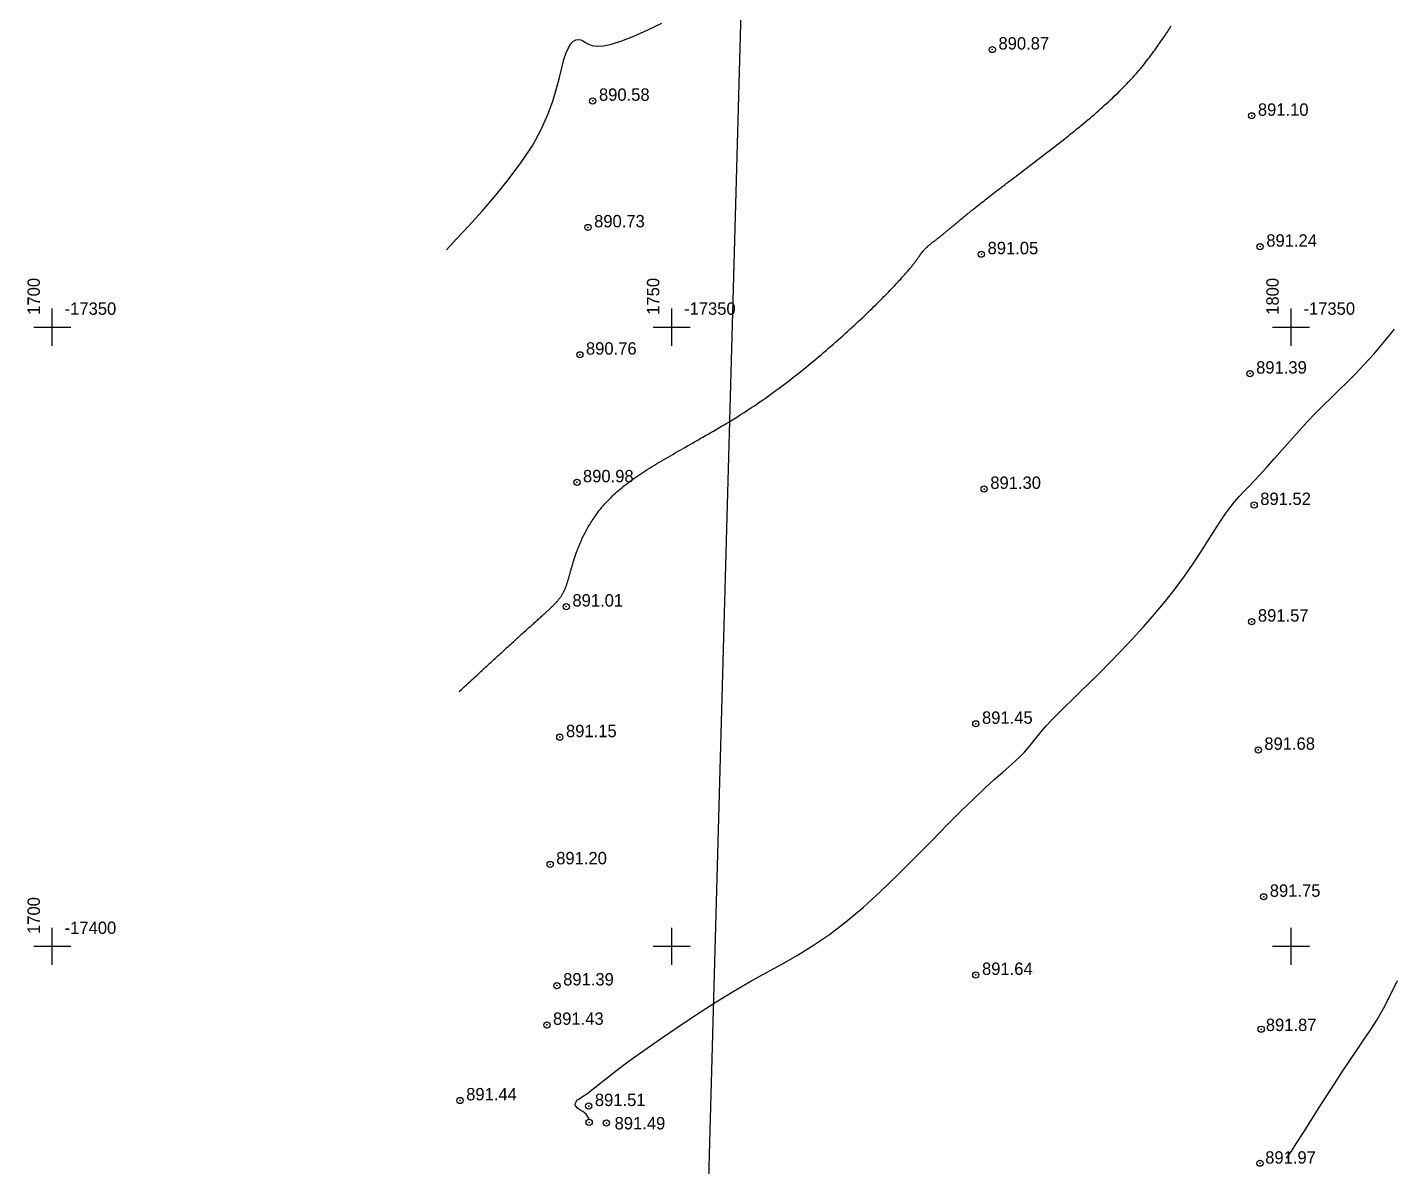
# Model space of a CAD drawing. Header units: millimetres. Extents: x -1114 to 5336, y -18321 to -16715.
# Drawn here: x -1114.4 to -1004.1, y -17916.7 to -17824.7 of the extents above; entities that cross this region are included whole.
import ezdxf

# ---------------------------------------------------------------- set-up
doc = ezdxf.new("R2010")
doc.units = ezdxf.units.MM
doc.header["$PDMODE"] = 32
doc.header["$PDSIZE"] = 0.5
doc.linetypes.add('CONTI', pattern=[0])
for name, color, linetype in [('GOR_BDEFAULT', 212, 'CONTI'), ('GORIZDEFAULT', 32, 'CONTI'), ('NAD_MDEFAULT', 7, 'CONTI'), ('PI_DTDEFAULT', 3, 'CONTI'), ('PI_OTDEFAULT', 172, 'CONTI'), ('PI_TTDEFAULT', 5, 'CONTI'), ('SETKR', 7, 'CONTI')]:
    doc.layers.add(name, color=color, linetype=linetype)
doc.styles.add('1 Цифры отметки', font='', dxfattribs={"height": 1})
doc.styles.get('1 Цифры отметки').set_extended_font_data('Kyrghyz Letterica')

# ---------------------------------------------------------------- blocks, each defined once
blk = doc.blocks.new('BL_333')
at = {"color": 0}
for p, q in [((0, -1.5), (0, 1.5)), ((-1.5, 0), (1.5, 0))]:
    blk.add_line(p, q, dxfattribs=at)

msp = doc.modelspace()

# ---------------------------------------------------------------- linework, layer by layer
at = {"color": 242, "true_color": 0xcd2027, "extrusion": (-0.01325716974884626, 0.01768293051550256, 0.999755750880501), "elevation": 589.8331356211519}
msp.add_lwpolyline([(11816.23120442711, 13994.96296030176), (11803.7132254632, 13998.75885966596), (11779.60471839021, 14006.06942209178), (11743.85568373051, 14013.71036732785), (11708.10664907081, 14021.35131256394), (11381.79729851056, 13610.22881136304), (11465.06582467756, 13552.52405538412), (11816.23113084898, 13994.96298261328)], dxfattribs=at)
at = {"color": 1, "extrusion": (-0.01325716974884626, 0.01768293051550256, 0.999755750880501), "elevation": 589.833135621152}
msp.add_lwpolyline([(11816.23113084898, 13994.96298261328), (11791.19532007743, 14002.55473671864), (11779.60471839021, 14006.06942209178), (11708.10664907081, 14021.35131256394), (11381.79729851056, 13610.22881136304), (11465.06582467756, 13552.52405538412)], dxfattribs=at)
at = {"layer": 'GOR_BDEFAULT', "color": 32, "lineweight": 30}
msp.add_polyline3d([(-1012.708549776085, -17916.02104579571, 892), (-1012.318549776085, -17915.44104579571, 892), (-1011.908549776084, -17914.80104579571, 892), (-1011.348549776085, -17913.94104579571, 892), (-1010.748549776084, -17913.00104579571, 892), (-1010.128549776085, -17912.01104579571, 892), (-1009.488549776085, -17911.01104579571, 892), (-1008.848549776085, -17910.01104579571, 892), (-1008.218549776085, -17909.05104579571, 892), (-1007.608549776085, -17908.14104579571, 892), (-1007.038549776085, -17907.30104579571, 892), (-1006.498549776084, -17906.50104579571, 892), (-1005.968549776085, -17905.70104579571, 892), (-1005.438549776085, -17904.86104579571, 892), (-1004.898549776085, -17903.93104579571, 892), (-1004.348549776085, -17902.89104579571, 892), (-1003.758549776085, -17901.67104579571, 892)], dxfattribs=at)
at = {"layer": 'GORIZDEFAULT', "color": 32}
for points in [[(-1080.538549776085, -17842.67104579571, 890.5), (-1079.708549776085, -17841.79104579572, 890.5), (-1078.728549776085, -17840.73104579571, 890.5), (-1077.658549776084, -17839.54104579572, 890.5), (-1076.548549776085, -17838.25104579571, 890.5), (-1075.458549776085, -17836.90104579572, 890.5), (-1074.448549776085, -17835.54104579572, 890.5), (-1073.568549776085, -17834.21104579571, 890.5), (-1072.878549776085, -17832.94104579571, 890.5), (-1072.338549776085, -17831.75104579571, 890.5), (-1071.938549776085, -17830.65104579572, 890.5), (-1071.638549776085, -17829.65104579572, 890.5), (-1071.408549776084, -17828.75104579571, 890.5), (-1071.228549776085, -17827.96104579571, 890.5), (-1071.058549776085, -17827.29104579572, 890.5), (-1070.878549776085, -17826.75104579571, 890.5), (-1070.688549776085, -17826.34104579571, 890.5), (-1070.488549776085, -17826.03104579571, 890.5), (-1070.278549776085, -17825.82104579571, 890.5), (-1070.078549776084, -17825.71104579571, 890.5), (-1069.878549776085, -17825.67104579571, 890.5), (-1069.688549776085, -17825.71104579571, 890.5), (-1069.508549776085, -17825.80104579571, 890.5), (-1069.308549776085, -17825.93104579571, 890.5), (-1069.068549776085, -17826.06104579572, 890.5), (-1068.768549776085, -17826.17104579571, 890.5), (-1068.378549776085, -17826.23104579571, 890.5), (-1067.858549776085, -17826.20104579571, 890.5), (-1067.198549776085, -17826.06104579572, 890.5), (-1066.368549776085, -17825.80104579571, 890.5), (-1065.398549776085, -17825.41104579571, 890.5), (-1064.318549776085, -17824.93104579571, 890.5), (-1063.148549776085, -17824.36104579571, 890.5)], [(-1079.508549776085, -17878.34104579571, 891), (-1079.287597627647, -17878.13793544415, 891), (-1079.088120088585, -17877.95460048321, 891), (-1078.907685518272, -17877.78878505353, 891), (-1078.743862276085, -17877.63823329571, 891), (-1078.594218721398, -17877.5006893504, 891), (-1078.456323213584, -17877.37389735821, 891), (-1078.327744112022, -17877.25560145977, 891), (-1078.206049776085, -17877.14354579571, 891), (-1078.089108044314, -17877.03575445457, 891), (-1077.975984671918, -17876.93137131654, 891), (-1077.866044893272, -17876.82982020978, 891), (-1077.758653942752, -17876.73052496238, 891), (-1077.653177054731, -17876.63290940248, 891), (-1077.548979463585, -17876.53639735821, 891), (-1077.445426403689, -17876.44041265769, 891), (-1077.341883109418, -17876.34437912905, 891), (-1077.237830375043, -17876.24783290509, 891), (-1077.133211234418, -17876.15075933738, 891), (-1077.028084281293, -17876.05325608217, 891), (-1076.922508109418, -17875.95542079572, 891), (-1076.816541312543, -17875.85735113426, 891), (-1076.710242484418, -17875.75914475405, 891), (-1076.603670218793, -17875.66089931134, 891), (-1076.496883109418, -17875.56271246238, 891), (-1076.389943005252, -17875.46466884259, 891), (-1076.282924776085, -17875.36680100405, 891), (-1076.175906546918, -17875.269128478, 891), (-1076.068966442751, -17875.17167079571, 891), (-1075.962182588584, -17875.07444748842, 891), (-1075.855633109418, -17874.97747808738, 891), (-1075.749396130252, -17874.88078212384, 891), (-1075.643549776085, -17874.78437912905, 891), (-1075.538172171919, -17874.6883049103, 891), (-1075.433341442752, -17874.59266037905, 891), (-1075.329135713585, -17874.4975627228, 891), (-1075.225633109419, -17874.40312912905, 891), (-1075.122911755251, -17874.3094767853, 891), (-1075.021049776085, -17874.21672287905, 891), (-1074.920125296918, -17874.1249845978, 891), (-1074.820216442752, -17874.03437912905, 891), (-1074.721401338586, -17873.94500738426, 891), (-1074.623758109418, -17873.85690517071, 891), (-1074.527364880252, -17873.77009201967, 891), (-1074.432299776086, -17873.68458746238, 891), (-1074.338640921918, -17873.60041103009, 891), (-1074.246466442752, -17873.51758225404, 891), (-1074.155854463585, -17873.4361206655, 891), (-1074.066883109418, -17873.35604579571, 891), (-1073.979607718793, -17873.27737392072, 891), (-1073.893992484418, -17873.20010829571, 891), (-1073.809978812543, -17873.12424892071, 891), (-1073.727508109418, -17873.04979579572, 891), (-1073.646521781293, -17872.97674892072, 891), (-1073.566961234418, -17872.90510829571, 891), (-1073.488767875043, -17872.83487392071, 891), (-1073.411883109418, -17872.76604579571, 891), (-1073.336264619835, -17872.6986174103, 891), (-1073.261935192751, -17872.63255621238, 891), (-1073.188933890669, -17872.56782313947, 891), (-1073.117299776085, -17872.50437912905, 891), (-1073.047071911501, -17872.44218511863, 891), (-1072.978289359418, -17872.38120204572, 891), (-1072.910991182335, -17872.3213908478, 891), (-1072.845216442752, -17872.26271246238, 891), (-1072.780987927126, -17872.20512782696, 891), (-1072.718263317752, -17872.14859787905, 891), (-1072.656984020877, -17872.09308355613, 891), (-1072.597091442752, -17872.03854579571, 891), (-1072.538526989626, -17871.9849455353, 891), (-1072.481232067751, -17871.93224371238, 891), (-1072.425148083376, -17871.88040126447, 891), (-1072.370216442751, -17871.82937912905, 891), (-1072.31639157296, -17871.77914475405, 891), (-1072.263679984419, -17871.72969162905, 891), (-1072.212101208376, -17871.68101975405, 891), (-1072.161674776085, -17871.63312912904, 891), (-1072.112420218793, -17871.58601975405, 891), (-1072.064357067752, -17871.53969162904, 891), (-1072.01750485421, -17871.49414475405, 891), (-1071.971883109418, -17871.44937912905, 891), (-1071.927501599002, -17871.40538173321, 891), (-1071.884331026085, -17871.36208746238, 891), (-1071.842332328168, -17871.31941819155, 891), (-1071.801466442751, -17871.27729579571, 891), (-1071.761694307334, -17871.23564214988, 891), (-1071.722976859418, -17871.19437912905, 891), (-1071.685275036501, -17871.15342860821, 891), (-1071.648549776085, -17871.11271246238, 891), (-1071.612765270876, -17871.07216558738, 891), (-1071.577898734418, -17871.03177496238, 891), (-1071.54393063546, -17870.99154058738, 891), (-1071.510841442751, -17870.95146246238, 891), (-1071.478611625043, -17870.91154058738, 891), (-1071.447221651085, -17870.87177496238, 891), (-1071.416651989627, -17870.83216558738, 891), (-1071.386883109418, -17870.79271246238, 891), (-1071.35789547921, -17870.75340907697, 891), (-1071.329669567752, -17870.71422287905, 891), (-1071.302185843793, -17870.67511480613, 891), (-1071.275424776085, -17870.63604579572, 891), (-1071.249366833376, -17870.5969767853, 891), (-1071.223992484418, -17870.55786871238, 891), (-1071.19928219796, -17870.51868251447, 891), (-1071.175216442752, -17870.47937912905, 891), (-1071.151775687543, -17870.43992274884, 891), (-1071.128940401085, -17870.40029058738, 891), (-1071.106691052127, -17870.36046311342, 891), (-1071.085008109418, -17870.32042079571, 891), (-1071.06387204171, -17870.28014410301, 891), (-1071.043263317752, -17870.23961350405, 891), (-1071.023162406294, -17870.19880946759, 891), (-1071.003549776085, -17870.15771246238, 891), (-1070.984405895877, -17870.11630295717, 891), (-1070.965711234418, -17870.07456142072, 891), (-1070.947446260459, -17870.03246832176, 891), (-1070.929591442751, -17869.99000412905, 891), (-1070.912127250043, -17869.94714931134, 891), (-1070.895034151084, -17869.90388433738, 891), (-1070.878292614627, -17869.86018967592, 891), (-1070.861883109418, -17869.81604579571, 891), (-1070.845782849002, -17869.7714299103, 891), (-1070.829956026085, -17869.72630621238, 891), (-1070.814363578168, -17869.68063563946, 891), (-1070.798966442751, -17869.63437912905, 891), (-1070.783725557335, -17869.58749761863, 891), (-1070.768601859419, -17869.53995204571, 891), (-1070.753556286501, -17869.4917033478, 891), (-1070.738549776085, -17869.44271246238, 891), (-1070.723546520877, -17869.39294683738, 891), (-1070.708523734418, -17869.34239996238, 891), (-1070.69346188546, -17869.29107183738, 891), (-1070.678341442752, -17869.23896246238, 891), (-1070.663142875043, -17869.18607183738, 891), (-1070.647846651084, -17869.13239996238, 891), (-1070.632433239626, -17869.07794683738, 891), (-1070.616883109418, -17869.02271246238, 891), (-1070.601176729209, -17868.96669358217, 891), (-1070.585294567752, -17868.90987392071, 891), (-1070.569217093793, -17868.85223394675, 891), (-1070.552924776085, -17868.79375412904, 891), (-1070.536398083376, -17868.73441493634, 891), (-1070.519617484418, -17868.67419683738, 891), (-1070.50256344796, -17868.61308030092, 891), (-1070.485216442751, -17868.55104579571, 891), (-1070.467553682335, -17868.4880705353, 891), (-1070.449539359418, -17868.42411871238, 891), (-1070.431134411501, -17868.35915126446, 891), (-1070.412299776085, -17868.29312912905, 891), (-1070.392996390668, -17868.22601324363, 891), (-1070.373185192751, -17868.15776454571, 891), (-1070.352827119835, -17868.08834397279, 891), (-1070.331883109418, -17868.01771246238, 891), (-1070.310314099002, -17867.94583746238, 891), (-1070.288081026085, -17867.87271246238, 891), (-1070.265144828168, -17867.79833746238, 891), (-1070.241466442752, -17867.72271246238, 891), (-1070.217006807335, -17867.64583746238, 891), (-1070.191726859418, -17867.56771246238, 891), (-1070.165587536501, -17867.48833746238, 891), (-1070.138549776085, -17867.40771246238, 891), (-1070.110577770876, -17867.32584071759, 891), (-1070.081648734418, -17867.24273850405, 891), (-1070.05174313546, -17867.158425353, 891), (-1070.020841442752, -17867.07292079571, 891), (-1069.988924125043, -17866.98624436342, 891), (-1069.955971651085, -17866.89841558738, 891), (-1069.921964489627, -17866.80945399883, 891), (-1069.886883109418, -17866.71937912904, 891), (-1069.850704724002, -17866.62821376446, 891), (-1069.813393526085, -17866.53599371238, 891), (-1069.774910453169, -17866.4427580353, 891), (-1069.735216442751, -17866.34854579571, 891), (-1069.694272432335, -17866.25339605613, 891), (-1069.652039359418, -17866.15734787905, 891), (-1069.608478161502, -17866.06044032696, 891), (-1069.563549776085, -17865.96271246238, 891), (-1069.51721188546, -17865.86419683738, 891), (-1069.469409151085, -17865.76489996238, 891), (-1069.42008297921, -17865.66482183738, 891), (-1069.369174776085, -17865.56396246238, 891), (-1069.316625947959, -17865.46232183738, 891), (-1069.262377901085, -17865.35989996238, 891), (-1069.20637204171, -17865.25669683738, 891), (-1069.148549776085, -17865.15271246238, 891), (-1069.088859020876, -17865.04795985821, 891), (-1069.027273734418, -17864.94250412905, 891), (-1068.96377438546, -17864.83642339988, 891), (-1068.898341442751, -17864.72979579571, 891), (-1068.830955375043, -17864.62269944154, 891), (-1068.761596651085, -17864.51521246238, 891), (-1068.690245739626, -17864.40741298321, 891), (-1068.616883109418, -17864.29937912905, 891), (-1068.541479463585, -17864.19117274884, 891), (-1068.463966442751, -17864.08279058738, 891), (-1068.384265921918, -17863.97421311342, 891), (-1068.302299776085, -17863.86542079572, 891), (-1068.217989880251, -17863.75639410301, 891), (-1068.131258109418, -17863.64711350405, 891), (-1068.042026338585, -17863.53755946759, 891), (-1067.950216442751, -17863.42771246238, 891), (-1067.855763317752, -17863.31756923322, 891), (-1067.758653942751, -17863.20719162905, 891), (-1067.658888317752, -17863.09665777488, 891), (-1067.556466442751, -17862.98604579571, 891), (-1067.451388317751, -17862.87543381655, 891), (-1067.343653942751, -17862.76489996238, 891), (-1067.233263317751, -17862.65452235821, 891), (-1067.120216442751, -17862.54437912905, 891), (-1067.004506807335, -17862.43453212384, 891), (-1066.886101859418, -17862.32497808738, 891), (-1066.764962536501, -17862.21569748842, 891), (-1066.641049776084, -17862.10667079571, 891), (-1066.514324515668, -17861.99787847801, 891), (-1066.384747692751, -17861.88930100405, 891), (-1066.252280244835, -17861.78091884259, 891), (-1066.116883109418, -17861.67271246238, 891), (-1065.978526989627, -17861.56466233217, 891), (-1065.837221651085, -17861.45674892071, 891), (-1065.692986625043, -17861.34895269676, 891), (-1065.545841442751, -17861.24125412905, 891), (-1065.39580563546, -17861.13363368634, 891), (-1065.242898734418, -17861.02607183738, 891), (-1065.087140270876, -17860.91854905092, 891), (-1064.928549776085, -17860.81104579571, 891), (-1064.767159802126, -17860.7035425405, 891), (-1064.603054984418, -17860.59601975404, 891), (-1064.43633297921, -17860.48845790509, 891), (-1064.267091442752, -17860.38083746238, 891), (-1064.095428031294, -17860.27313889467, 891), (-1063.921440401085, -17860.16534267071, 891), (-1063.745226208376, -17860.05742925925, 891), (-1063.566883109418, -17859.94937912905, 891), (-1063.386495739626, -17859.84116298322, 891), (-1063.204096651085, -17859.73271246238, 891), (-1063.019705375043, -17859.62394944155, 891), (-1062.833341442752, -17859.51479579571, 891), (-1062.64502438546, -17859.40517339988, 891), (-1062.454773734418, -17859.29500412905, 891), (-1062.262609020877, -17859.18420985821, 891), (-1062.068549776085, -17859.07271246238, 891), (-1061.872625296918, -17858.96044683738, 891), (-1061.674903942751, -17858.84739996238, 891), (-1061.475463838585, -17858.73357183738, 891), (-1061.274383109419, -17858.61896246238, 891), (-1061.071739880252, -17858.50357183738, 891), (-1060.867612276084, -17858.38739996238, 891), (-1060.662078421918, -17858.27044683738, 891), (-1060.455216442751, -17858.15271246238, 891), (-1060.247097953168, -17858.03418381655, 891), (-1060.037768526085, -17857.91479579571, 891), (-1059.827267224002, -17857.79447027488, 891), (-1059.615633109418, -17857.67312912905, 891), (-1059.402905244835, -17857.55069423321, 891), (-1059.189122692752, -17857.42708746238, 891), (-1058.974324515668, -17857.30223069155, 891), (-1058.758549776085, -17857.17604579571, 891), (-1058.541844046918, -17857.0484644155, 891), (-1058.324278942751, -17856.91945725405, 891), (-1058.105932588584, -17856.78900478009, 891), (-1057.886883109418, -17856.65708746238, 891), (-1057.667208630251, -17856.52368576967, 891), (-1057.446987276085, -17856.38878017071, 891), (-1057.226297171918, -17856.25235113426, 891), (-1057.005216442752, -17856.11437912905, 891), (-1056.783819958377, -17855.97484136863, 891), (-1056.562169567752, -17855.83370204571, 891), (-1056.340323864627, -17855.6909220978, 891), (-1056.118341442751, -17855.54646246238, 891), (-1055.896280895877, -17855.40028407696, 891), (-1055.674200817752, -17855.25234787905, 891), (-1055.452159802127, -17855.10261480613, 891), (-1055.230216442752, -17854.95104579571, 891), (-1055.008429333377, -17854.79762457175, 891), (-1054.786857067752, -17854.64242600405, 891), (-1054.565558239627, -17854.48554774884, 891), (-1054.344591442751, -17854.32708746238, 891), (-1054.124015270877, -17854.16714280092, 891), (-1053.903888317752, -17854.00581142071, 891), (-1053.684269177126, -17853.843190978, 891), (-1053.465216442752, -17853.67937912904, 891), (-1053.246788708377, -17853.51447027488, 891), (-1053.029044567752, -17853.34854579571, 891), (-1052.812042614627, -17853.18168381654, 891), (-1052.595841442751, -17853.01396246238, 891), (-1052.380499645877, -17852.84545985821, 891), (-1052.166075817751, -17852.67625412904, 891), (-1051.952628552127, -17852.50642339988, 891), (-1051.740216442751, -17852.33604579571, 891), (-1051.528898083377, -17852.16519944155, 891), (-1051.318732067752, -17851.99396246238, 891), (-1051.109776989627, -17851.82241298321, 891), (-1050.902091442752, -17851.65062912905, 891), (-1050.695734020876, -17851.47868902488, 891), (-1050.490763317752, -17851.30667079572, 891), (-1050.287237927127, -17851.13465256655, 891), (-1050.085216442752, -17850.96271246238, 891), (-1049.884760713585, -17850.79093186342, 891), (-1049.685945609418, -17850.61940517071, 891), (-1049.488849255252, -17850.4482300405, 891), (-1049.293549776085, -17850.27750412905, 891), (-1049.100125296918, -17850.10732509259, 891), (-1048.908653942752, -17849.93779058738, 891), (-1048.719213838585, -17849.76899826967, 891), (-1048.531883109418, -17849.60104579571, 891), (-1048.346739880251, -17849.43403407696, 891), (-1048.163862276085, -17849.26807704571, 891), (-1047.983328421918, -17849.10329188946, 891), (-1047.805216442752, -17848.93979579572, 891), (-1047.629604463585, -17848.77770595196, 891), (-1047.456570609418, -17848.61713954572, 891), (-1047.286193005251, -17848.45821376446, 891), (-1047.118549776085, -17848.30104579571, 891), (-1046.953712536501, -17848.14573980613, 891), (-1046.791726859418, -17847.99234787905, 891), (-1046.632631807335, -17847.84090907696, 891), (-1046.476466442751, -17847.69146246238, 891), (-1046.323269828168, -17847.5440470978, 891), (-1046.173081026085, -17847.39870204571, 891), (-1046.025939099001, -17847.25546636863, 891), (-1045.881883109419, -17847.11437912905, 891), (-1045.740955375043, -17846.9754924103, 891), (-1045.603211234418, -17846.83891037905, 891), (-1045.468709281294, -17846.7047502228, 891), (-1045.337508109418, -17846.57312912905, 891), (-1045.209666312543, -17846.4441642853, 891), (-1045.085242484418, -17846.31797287905, 891), (-1044.964295218793, -17846.1946720978, 891), (-1044.846883109418, -17846.07437912905, 891), (-1044.733048474001, -17845.95718186342, 891), (-1044.622768526085, -17845.84305100405, 891), (-1044.516004203168, -17845.73192795717, 891), (-1044.412716442752, -17845.62375412905, 891), (-1044.312866182335, -17845.51847092592, 891), (-1044.216414359418, -17845.41601975405, 891), (-1044.123321911502, -17845.31634201967, 891), (-1044.033549776085, -17845.21937912905, 891), (-1043.947045869835, -17845.12507574363, 891), (-1043.863706026085, -17845.03338954572, 891), (-1043.783413057335, -17844.9442814728, 891), (-1043.706049776085, -17844.85771246238, 891), (-1043.631498994835, -17844.77364345196, 891), (-1043.559643526085, -17844.69203537905, 891), (-1043.490366182335, -17844.61284918113, 891), (-1043.423549776085, -17844.53604579571, 891), (-1043.359093395877, -17844.46158290509, 891), (-1043.296961234419, -17844.38940517071, 891), (-1043.23713376046, -17844.31945399884, 891), (-1043.179591442751, -17844.25167079571, 891), (-1043.124314750044, -17844.18599696759, 891), (-1043.071284151085, -17844.12237392072, 891), (-1043.020480114626, -17844.06074306134, 891), (-1042.971883109418, -17844.00104579571, 891), (-1042.925460583376, -17843.9432267853, 891), (-1042.881127901084, -17843.88724371238, 891), (-1042.838787406293, -17843.83305751446, 891), (-1042.798341442751, -17843.78062912905, 891), (-1042.75969235421, -17843.72991949363, 891), (-1042.722742484418, -17843.68088954571, 891), (-1042.687394177126, -17843.6335002228, 891), (-1042.653549776085, -17843.58771246238, 891), (-1042.621114880251, -17843.54348069155, 891), (-1042.590008109418, -17843.50073329571, 891), (-1042.560151338585, -17843.45939214988, 891), (-1042.531466442751, -17843.41937912905, 891), (-1042.503875296919, -17843.38061610821, 891), (-1042.477299776085, -17843.34302496238, 891), (-1042.451661755252, -17843.30652756655, 891), (-1042.426883109418, -17843.27104579571, 891), (-1042.402888968793, -17843.23651129051, 891), (-1042.379617484418, -17843.20289475405, 891), (-1042.357010062543, -17843.17017665509, 891), (-1042.335008109419, -17843.13833746238, 891), (-1042.313553031293, -17843.10735764467, 891), (-1042.292586234418, -17843.07721767071, 891), (-1042.272049125043, -17843.04789800926, 891), (-1042.251883109418, -17843.01937912905, 891), (-1042.232026338585, -17842.99163173321, 891), (-1042.212403942752, -17842.96458746238, 891), (-1042.192937796918, -17842.93816819155, 891), (-1042.173549776085, -17842.91229579572, 891), (-1042.154161755251, -17842.88689214988, 891), (-1042.134695609418, -17842.86187912905, 891), (-1042.115073213585, -17842.83717860821, 891), (-1042.095216442752, -17842.81271246238, 891), (-1042.075060192751, -17842.78841558738, 891), (-1042.054591442751, -17842.76427496238, 891), (-1042.033810192751, -17842.74029058738, 891), (-1042.012716442751, -17842.71646246238, 891), (-1041.991310192751, -17842.69279058738, 891), (-1041.969591442751, -17842.66927496238, 891), (-1041.947560192752, -17842.64591558738, 891), (-1041.925216442752, -17842.62271246238, 891), (-1041.902560192751, -17842.59966233217, 891), (-1041.879591442751, -17842.57674892071, 891), (-1041.856310192751, -17842.55395269675, 891), (-1041.832716442751, -17842.53125412904, 891), (-1041.808810192751, -17842.50863368634, 891), (-1041.784591442752, -17842.48607183738, 891), (-1041.760060192752, -17842.46354905092, 891), (-1041.735216442751, -17842.44104579571, 891), (-1041.710056937543, -17842.4185392853, 891), (-1041.684565401085, -17842.39599371238, 891), (-1041.658722302126, -17842.37337001446, 891), (-1041.632508109418, -17842.35062912905, 891), (-1041.60590329171, -17842.32773199363, 891), (-1041.578888317751, -17842.30463954571, 891), (-1041.551443656293, -17842.2813127228, 891), (-1041.523549776085, -17842.25771246238, 891), (-1041.495187145877, -17842.23380946759, 891), (-1041.466336234418, -17842.20961350404, 891), (-1041.43697751046, -17842.185144103, 891), (-1041.407091442752, -17842.16042079571, 891), (-1041.376658500043, -17842.13546311342, 891), (-1041.345659151085, -17842.11029058738, 891), (-1041.314073864627, -17842.08492274884, 891), (-1041.281883109418, -17842.05937912905, 891), (-1041.249073864627, -17842.03366949363, 891), (-1041.215659151085, -17842.00776454572, 891), (-1041.181658500043, -17841.9816252228, 891), (-1041.147091442752, -17841.95521246238, 891), (-1041.11197751046, -17841.92848720197, 891), (-1041.076336234419, -17841.90141037905, 891), (-1041.040187145876, -17841.87394293113, 891), (-1041.003549776085, -17841.84604579572, 891), (-1040.966440401085, -17841.8176831655, 891), (-1040.928862276085, -17841.78883225405, 891), (-1040.890815401085, -17841.75947353009, 891), (-1040.852299776085, -17841.72958746238, 891), (-1040.813315401085, -17841.69915451967, 891), (-1040.773862276084, -17841.66815517072, 891), (-1040.733940401085, -17841.63656988426, 891), (-1040.693549776085, -17841.60437912905, 891), (-1040.65268063546, -17841.57156662905, 891), (-1040.611284151085, -17841.53812912905, 891), (-1040.56930172921, -17841.50406662905, 891), (-1040.526674776085, -17841.46937912905, 891), (-1040.48334469796, -17841.43406662905, 891), (-1040.439252901085, -17841.39812912905, 891), (-1040.39434079171, -17841.36156662905, 891), (-1040.348549776085, -17841.32437912904, 891), (-1040.301834281293, -17841.28656011863, 891), (-1040.254200817752, -17841.24807704571, 891), (-1040.20566891671, -17841.20889084779, 891), (-1040.156258109419, -17841.16896246238, 891), (-1040.105987927127, -17841.12825282696, 891), (-1040.054877901085, -17841.08672287904, 891), (-1040.002947562543, -17841.04433355613, 891), (-1039.950216442751, -17841.00104579571, 891), (-1039.896691052127, -17840.9568237905, 891), (-1039.842325817752, -17840.91164475405, 891), (-1039.787062145876, -17840.86548915509, 891), (-1039.730841442752, -17840.81833746238, 891), (-1039.673605114626, -17840.77017014467, 891), (-1039.615294567751, -17840.72096767071, 891), (-1039.555851208376, -17840.67071050926, 891), (-1039.495216442751, -17840.61937912905, 891), (-1039.433331677126, -17840.56695725405, 891), (-1039.370138317751, -17840.51344162905, 891), (-1039.305577770877, -17840.45883225405, 891), (-1039.239591442752, -17840.40312912905, 891), (-1039.172120739627, -17840.34633225405, 891), (-1039.103107067752, -17840.28844162905, 891), (-1039.032491833376, -17840.22945725405, 891), (-1038.960216442752, -17840.16937912905, 891), (-1038.886232067752, -17840.10820074363, 891), (-1038.810528942751, -17840.04588954572, 891), (-1038.733107067752, -17839.9824064728, 891), (-1038.653966442752, -17839.91771246238, 891), (-1038.573107067751, -17839.85176845196, 891), (-1038.490528942752, -17839.78453537905, 891), (-1038.406232067751, -17839.71597418113, 891), (-1038.320216442751, -17839.64604579571, 891), (-1038.232469046919, -17839.57471767072, 891), (-1038.142924776085, -17839.50198329572, 891), (-1038.051505505251, -17839.42784267071, 891), (-1037.958133109418, -17839.35229579571, 891), (-1037.862729463584, -17839.27534267071, 891), (-1037.765216442752, -17839.19698329571, 891), (-1037.665515921918, -17839.11721767072, 891), (-1037.563549776085, -17839.03604579571, 891), (-1037.459252901085, -17838.95345790509, 891), (-1037.352612276085, -17838.86940517071, 891), (-1037.243627901085, -17838.78382899884, 891), (-1037.132299776085, -17838.69667079571, 891), (-1037.018627901085, -17838.60787196759, 891), (-1036.902612276085, -17838.51737392071, 891), (-1036.784252901085, -17838.42511806134, 891), (-1036.663549776084, -17838.33104579571, 891), (-1036.54049313546, -17838.23511480613, 891), (-1036.415034151085, -17838.13734787904, 891), (-1036.28711422921, -17838.03778407696, 891), (-1036.156674776084, -17837.93646246238, 891), (-1036.023657197959, -17837.8334220978, 891), (-1035.888002901085, -17837.72870204571, 891), (-1035.749653291709, -17837.62234136863, 891), (-1035.608549776085, -17837.51437912905, 891), (-1035.464663057335, -17837.40484462384, 891), (-1035.318081026085, -17837.29372808738, 891), (-1035.168920869834, -17837.18100998842, 891), (-1035.017299776085, -17837.06667079571, 891), (-1034.863334932335, -17836.95069097801, 891), (-1034.707143526085, -17836.83305100405, 891), (-1034.548842744834, -17836.71373134259, 891), (-1034.388549776085, -17836.59271246238, 891), (-1034.226375296917, -17836.46999436342, 891), (-1034.062403942751, -17836.34565517071, 891), (-1033.896713838584, -17836.21979254051, 891), (-1033.729383109418, -17836.09250412905, 891), (-1033.560489880251, -17835.96388759259, 891), (-1033.390112276084, -17835.83404058738, 891), (-1033.218328421918, -17835.70306076967, 891), (-1033.045216442752, -17835.57104579571, 891), (-1032.870857718794, -17835.43807704571, 891), (-1032.695346651085, -17835.30417079571, 891), (-1032.518780895876, -17835.16932704571, 891), (-1032.341258109418, -17835.03354579572, 891), (-1032.16287594796, -17834.89682704572, 891), (-1031.983732067752, -17834.75917079571, 891), (-1031.803924125044, -17834.62057704571, 891), (-1031.623549776084, -17834.48104579572, 891), (-1031.442706677127, -17834.34059006655, 891), (-1031.261492484418, -17834.19927496238, 891), (-1031.08000485421, -17834.05717860822, 891), (-1030.898341442751, -17833.91437912905, 891), (-1030.716599906293, -17833.77095464988, 891), (-1030.534877901085, -17833.62698329572, 891), (-1030.353273083377, -17833.48254319155, 891), (-1030.171883109418, -17833.33771246238, 891), (-1029.990812145877, -17833.19255946759, 891), (-1029.810190401085, -17833.04711350405, 891), (-1029.630154593793, -17832.90139410301, 891), (-1029.450841442751, -17832.75542079571, 891), (-1029.27238766671, -17832.60921311342, 891), (-1029.094929984418, -17832.46279058738, 891), (-1028.918605114626, -17832.31617274884, 891), (-1028.743549776085, -17832.16937912905, 891), (-1028.56988766671, -17832.02243576968, 891), (-1028.397690401085, -17831.87539475405, 891), (-1028.22701657296, -17831.72831467593, 891), (-1028.057924776085, -17831.58125412905, 891), (-1027.89047360421, -17831.43427170717, 891), (-1027.724721651085, -17831.28742600405, 891), (-1027.56072751046, -17831.14077561342, 891), (-1027.398549776085, -17830.99437912905, 891), (-1027.238250296918, -17830.84829188946, 891), (-1027.079903942751, -17830.70255621238, 891), (-1026.923588838585, -17830.5572111603, 891), (-1026.769383109418, -17830.41229579571, 891), (-1026.617364880251, -17830.26784918113, 891), (-1026.467612276085, -17830.12391037905, 891), (-1026.320203421918, -17829.98051845196, 891), (-1026.175216442752, -17829.83771246238, 891), (-1026.032716442752, -17829.69552496238, 891), (-1025.892716442751, -17829.55396246238, 891), (-1025.755216442752, -17829.41302496238, 891), (-1025.620216442751, -17829.27271246238, 891), (-1025.487716442752, -17829.13302496238, 891), (-1025.357716442752, -17828.99396246238, 891), (-1025.230216442752, -17828.85552496238, 891), (-1025.105216442751, -17828.71771246238, 891), (-1024.982709932335, -17828.58053472801, 891), (-1024.862664359418, -17828.44404058738, 891), (-1024.745040661502, -17828.30828863426, 891), (-1024.629799776085, -17828.17333746238, 891), (-1024.516902640668, -17828.03924566551, 891), (-1024.406310192751, -17827.90607183738, 891), (-1024.297983369835, -17827.77387457175, 891), (-1024.191883109418, -17827.64271246238, 891), (-1024.087963838585, -17827.51263108218, 891), (-1023.986153942751, -17827.38362392072, 891), (-1023.886375296918, -17827.25567144676, 891), (-1023.788549776084, -17827.12875412905, 891), (-1023.692599255251, -17827.00285243634, 891), (-1023.598445609418, -17826.87794683738, 891), (-1023.506010713585, -17826.75401780092, 891), (-1023.415216442751, -17826.63104579571, 891), (-1023.325997692752, -17826.50902105613, 891), (-1023.238341442751, -17826.38797287905, 891), (-1023.152247692752, -17826.26794032696, 891), (-1023.067716442752, -17826.14896246238, 891), (-1022.984747692752, -17826.03107834779, 891), (-1022.903341442752, -17825.91432704571, 891), (-1022.823497692752, -17825.79874761863, 891), (-1022.745216442751, -17825.68437912905, 891), (-1022.66848141671, -17825.57125738426, 891), (-1022.593211234418, -17825.45940517071, 891), (-1022.519308239626, -17825.34884201967, 891), (-1022.446674776084, -17825.23958746238, 891), (-1022.375213187543, -17825.13166103009, 891), (-1022.304825817751, -17825.02508225405, 891), (-1022.235415010459, -17824.9198706655, 891), (-1022.166883109418, -17824.81604579571, 891), (-1022.099148734418, -17824.71362066551, 891), (-1022.032195609419, -17824.61258225405, 891)], [(-1069.008549776085, -17912.85104579571, 891.5), (-1069.238549776085, -17912.46104579571, 891.5), (-1069.378549776085, -17912.36104579571, 891.5), (-1069.528549776085, -17912.26104579571, 891.5), (-1069.688549776085, -17912.16104579571, 891.5), (-1069.838549776085, -17912.05104579571, 891.5), (-1069.978549776085, -17911.95104579571, 891.5), (-1070.068549776085, -17911.84104579571, 891.5), (-1070.128549776085, -17911.74104579572, 891.5), (-1070.138549776085, -17911.63104579572, 891.5), (-1070.098549776085, -17911.52104579571, 891.5), (-1070.028549776085, -17911.42104579571, 891.5), (-1069.938549776085, -17911.32104579571, 891.5), (-1069.838549776085, -17911.24104579572, 891.5), (-1069.728549776085, -17911.16104579571, 891.5), (-1069.628549776085, -17911.09104579571, 891.5), (-1069.208549776085, -17910.83104579571, 891.5), (-1066.788549776085, -17908.91104579571, 891.5), (-1065.788549776085, -17908.17104579571, 891.5), (-1064.588549776085, -17907.32104579571, 891.5), (-1063.258549776085, -17906.38104579572, 891.5), (-1061.818549776085, -17905.40104579572, 891.5), (-1060.338549776085, -17904.41104579571, 891.5), (-1058.848549776085, -17903.45104579571, 891.5), (-1057.388549776085, -17902.56104579572, 891.5), (-1056.008549776085, -17901.76104579571, 891.5), (-1054.688549776085, -17901.03104579571, 891.5), (-1053.408549776084, -17900.32104579571, 891.5), (-1052.148549776085, -17899.60104579571, 891.5), (-1050.888549776085, -17898.82104579571, 891.5), (-1049.608549776085, -17897.95104579571, 891.5), (-1048.278549776085, -17896.94104579571, 891.5), (-1046.898549776085, -17895.77104579571, 891.5), (-1045.488549776085, -17894.48104579571, 891.5), (-1044.078549776084, -17893.12104579571, 891.5), (-1042.688549776085, -17891.73104579571, 891.5), (-1041.348549776085, -17890.38104579572, 891.5), (-1040.098549776085, -17889.10104579571, 891.5), (-1038.948549776085, -17887.95104579571, 891.5), (-1037.938549776085, -17886.96104579571, 891.5), (-1037.068549776085, -17886.14104579571, 891.5), (-1036.308549776085, -17885.44104579571, 891.5), (-1035.648549776085, -17884.86104579571, 891.5), (-1035.098549776085, -17884.38104579572, 891.5), (-1034.618549776085, -17883.95104579571, 891.5), (-1034.218549776085, -17883.58104579571, 891.5), (-1033.878549776085, -17883.23104579571, 891.5), (-1033.578549776084, -17882.89104579571, 891.5), (-1033.298549776085, -17882.55104579571, 891.5), (-1033.028549776085, -17882.22104579572, 891.5), (-1032.748549776084, -17881.86104579571, 891.5), (-1032.438549776085, -17881.49104579572, 891.5), (-1032.088549776085, -17881.08104579571, 891.5), (-1031.668549776085, -17880.63104579572, 891.5), (-1031.178549776085, -17880.14104579571, 891.5), (-1030.628549776085, -17879.60104579571, 891.5), (-1030.018549776085, -17879.00104579571, 891.5), (-1029.348549776085, -17878.34104579571, 891.5), (-1028.608549776085, -17877.62104579571, 891.5), (-1027.818549776085, -17876.84104579571, 891.5), (-1026.978549776085, -17875.98104579571, 891.5), (-1026.088549776085, -17875.07104579571, 891.5), (-1025.178549776085, -17874.11104579571, 891.5), (-1024.268549776085, -17873.11104579571, 891.5), (-1023.378549776085, -17872.09104579571, 891.5), (-1022.518549776085, -17871.06104579572, 891.5), (-1021.708549776085, -17870.04104579572, 891.5), (-1020.958549776085, -17869.03104579571, 891.5), (-1020.278549776085, -17868.05104579571, 891.5), (-1019.658549776084, -17867.11104579571, 891.5), (-1019.088549776085, -17866.22104579572, 891.5), (-1018.578549776084, -17865.40104579572, 891.5), (-1018.108549776085, -17864.66104579571, 891.5), (-1017.678549776085, -17864.02104579571, 891.5), (-1017.278549776085, -17863.47104579572, 891.5), (-1016.908549776084, -17863.01104579571, 891.5), (-1016.538549776085, -17862.59104579571, 891.5), (-1016.158549776084, -17862.19104579571, 891.5), (-1015.768549776085, -17861.78104579571, 891.5), (-1015.328549776084, -17861.33104579571, 891.5), (-1014.848549776085, -17860.82104579571, 891.5), (-1014.298549776085, -17860.22104579572, 891.5), (-1013.708549776085, -17859.54104579572, 891.5), (-1013.068549776085, -17858.82104579571, 891.5), (-1012.398549776085, -17858.06104579572, 891.5), (-1011.728549776085, -17857.30104579571, 891.5), (-1011.048549776085, -17856.56104579572, 891.5), (-1010.378549776085, -17855.86104579571, 891.5), (-1009.728549776085, -17855.20104579571, 891.5), (-1009.098549776085, -17854.59104579571, 891.5), (-1008.458549776085, -17853.98104579571, 891.5), (-1007.818549776085, -17853.35104579571, 891.5), (-1007.148549776085, -17852.67104579571, 891.5), (-1006.438549776085, -17851.93104579571, 891.5), (-1005.678549776085, -17851.08104579571, 891.5), (-1004.858549776085, -17850.12104579571, 891.5), (-1003.998549776084, -17849.06104579572, 891.5)]]:
    msp.add_polyline3d(points, dxfattribs=at)
at = {"layer": 'PI_DTDEFAULT', "color": 18, "true_color": 0x000000}
for p in [(-1036.468549776085, -17826.49104579572, 890.8710000000001), (-1037.348549776085, -17843.02104579571, 891.048), (-1037.128549776085, -17861.98104579571, 891.298), (-1037.798549776085, -17880.94104579571, 891.448), (-1037.798549776085, -17901.22104579572, 891.64)]:
    msp.add_point(p, dxfattribs=at)
at = {"layer": 'PI_TTDEFAULT', "color": 18, "true_color": 0x000000}
for p in [(-1068.718549776085, -17830.64104579571, 890.58), (-1015.528549776085, -17831.84104579571, 891.1), (-1069.108549776085, -17840.86104579571, 890.73), (-1014.848549776085, -17842.41104579571, 891.24), (-1069.758549776085, -17851.14104579571, 890.76), (-1015.658549776084, -17852.66104579571, 891.39), (-1069.998549776084, -17861.44104579571, 890.98), (-1015.328549776084, -17863.27104579571, 891.52), (-1070.858549776085, -17871.48104579571, 891.01), (-1015.528549776085, -17872.70104579571, 891.57), (-1071.378549776085, -17882.02104579571, 891.15), (-1014.998549776084, -17883.05104579571, 891.68), (-1072.158549776084, -17892.30104579571, 891.2), (-1014.558549776085, -17894.91104579571, 891.75), (-1071.608549776085, -17902.08104579571, 891.39), (-1072.418549776085, -17905.26104579571, 891.43), (-1014.762437789657, -17905.60271148071, 891.87), (-1079.428549776085, -17911.36104579571, 891.44), (-1069.048549776085, -17911.81104579572, 891.51), (-1069.008549776085, -17913.13104579572, 891.49), (-1067.618549776085, -17913.18104579571, 891.54), (-1014.853436700974, -17916.42447752259, 891.97)]:
    msp.add_point(p, dxfattribs=at)

# ---------------------------------------------------------------- block references
at = {"layer": 'SETKR', "color": 18, "true_color": 0x000000}
for p in [(-1112.348549776085, -17848.91104579571), (-1062.348549776085, -17848.91104579571), (-1012.348549776085, -17848.91104579571), (-1112.348549776085, -17898.91104579571), (-1062.348549776085, -17898.91104579571), (-1012.348549776085, -17898.91104579571)]:
    msp.add_blockref('BL_333', p, dxfattribs=at)

# ---------------------------------------------------------------- texts
at = {"layer": 'NAD_MDEFAULT', "color": 7, "style": '1 Цифры отметки'}
for s, p in [('1700', (-1113.348549776085, -17847.91104579571)), ('1700', (-1113.348549776085, -17847.91104579571)), ('1750', (-1063.348549776085, -17847.91104579571)), ('1800', (-1013.348549776085, -17847.91104579571)), ('1700', (-1113.348549776085, -17897.91104579571))]:
    msp.add_text(s, height=1, rotation=90, dxfattribs=at).set_placement(p)
for s, p in [('-17350', (-1111.348549776085, -17847.91104579571)), ('-17350', (-1111.348549776085, -17847.91104579571)), ('-17350', (-1061.348549776085, -17847.91104579571)), ('-17350', (-1011.348549776085, -17847.91104579571)), ('-17400', (-1111.348549776085, -17897.91104579571))]:
    msp.add_text(s, height=1, dxfattribs=at).set_placement(p)
at = {"layer": 'PI_OTDEFAULT', "color": 18, "true_color": 0x000000, "style": '1 Цифры отметки'}
for s, p in [('890.87', (-1035.968549776085, -17826.49104579572)), ('890.58', (-1068.218549776085, -17830.63104579572)), ('891.10', (-1015.028549776085, -17831.84104579571)), ('890.73', (-1068.608549776085, -17840.85104579571)), ('891.24', (-1014.348549776085, -17842.41104579571)), ('891.05', (-1036.848549776085, -17843.02104579571)), ('890.76', (-1069.268549776085, -17851.13104579572)), ('891.39', (-1015.168549776085, -17852.66104579571)), ('890.98', (-1069.508549776085, -17861.44104579571)), ('891.30', (-1036.628549776085, -17861.97104579572)), ('891.52', (-1014.838549776085, -17863.27104579571)), ('891.01', (-1070.358549776085, -17871.47104579572)), ('891.57', (-1015.028549776085, -17872.69104579571)), ('891.45', (-1037.298549776085, -17880.94104579571)), ('891.15', (-1070.878549776085, -17882.02104579571)), ('891.68', (-1014.508549776085, -17883.04104579572)), ('891.20', (-1071.668549776085, -17892.29104579572)), ('891.75', (-1014.068549776085, -17894.91104579571)), ('891.64', (-1037.298549776085, -17901.22104579572)), ('891.39', (-1071.108549776085, -17902.07104579571)), ('891.43', (-1071.928549776085, -17905.25104579571)), ('891.87', (-1014.388549776085, -17905.75104579571)), ('891.44', (-1078.938549776085, -17911.35104579571)), ('891.51', (-1068.548549776085, -17911.81104579572)), ('891.49', (-1066.95589493841, -17913.6962939985)), ('891.97', (-1014.438549776085, -17916.46104579571))]:
    msp.add_text(s, height=1, dxfattribs=at).set_placement(p)

doc.saveas('drawing.dxf')
